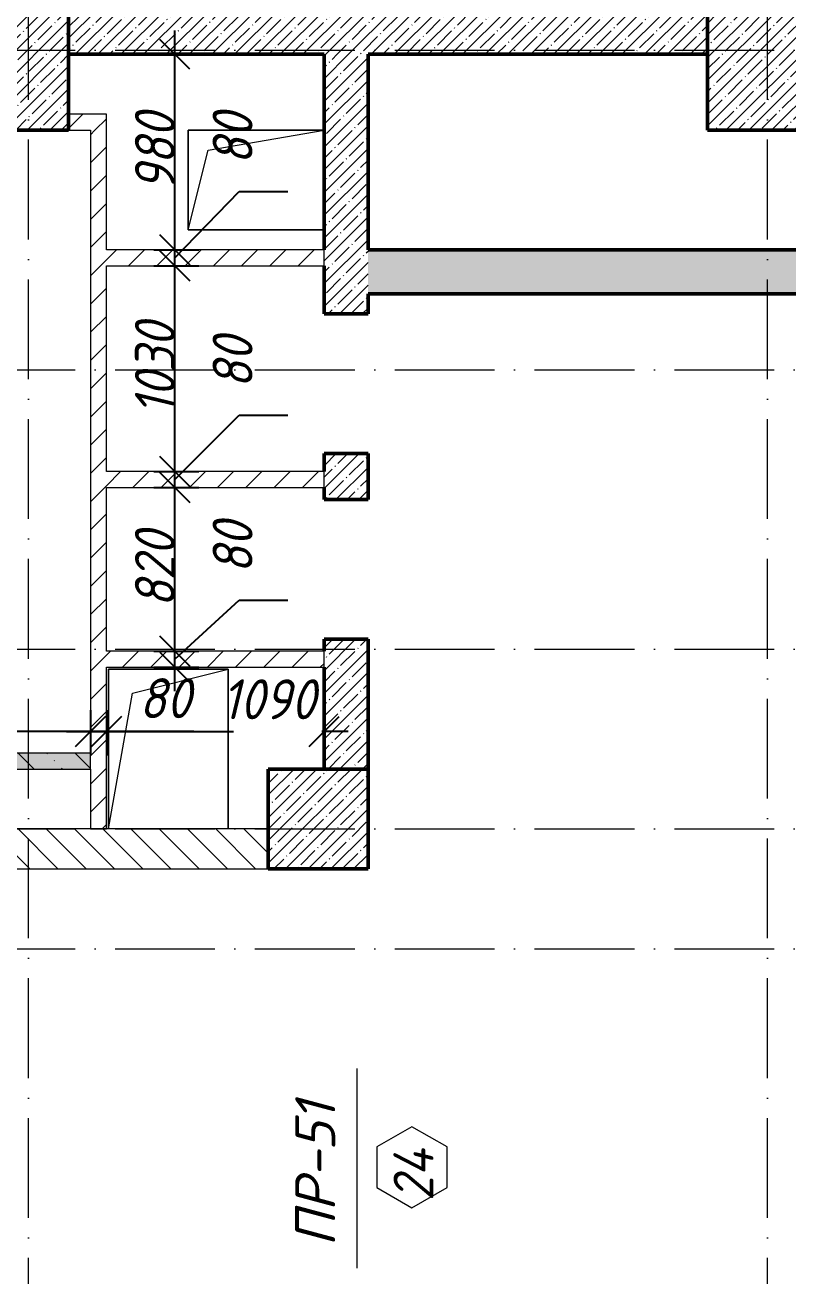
# Model space of a CAD drawing. Header units: millimetres. Extents: x -6064 to 178764, y -5836 to 29924.
# Drawn here: x 18492 to 22313, y 8861 to 15127 of the extents above; entities that cross this region are included whole.
import ezdxf

# ---------------------------------------------------------------- set-up
doc = ezdxf.new("R2010")
doc.units = ezdxf.units.MM
doc.linetypes.add('50_200_ШТРИХ_1Т_ш5_п1_п1_', pattern=[700, 500, -100, 0, -100])
doc.layers.add('A-ANNO-DIMS', color=7, linetype='Continuous')
for name, color, linetype, lineweight in [('A-DOOR-IDEN', 7, 'Continuous', 9), ('A-FLOR', 7, 'Continuous', 9), ('A-GENM', 7, 'Continuous', 9), ('A-GENM-IDEN', 7, 'Continuous', 9), ('A-WALL-3', 7, 'Continuous', 50), ('A-WALL-PATT-1', 7, 'Continuous', 5), ('S-COLS', 7, 'Continuous', 9), ('S-COLS-1', 7, 'Continuous', 5), ('S-COLS-2', 7, 'Continuous', 50), ('Оси-1', 7, '50_200_ШТРИХ_1Т_ш5_п1_п1_', 9)]:
    doc.layers.add(name, color=color, linetype=linetype, lineweight=lineweight)
for name, color, linetype, lineweight, true_color in [('A-WALL-6', 7, 'Continuous', 13, 0x008000), ('A-WALL-8', 7, 'Continuous', 5, 0x0070df), ('A-WALL-FNSH-2', 7, 'Continuous', 13, 0xce0000), ('A-WALL-FNSH-3', 7, 'Continuous', 13, 0x008000), ('A-WALL-FNSH-4', 7, 'Continuous', 13, 0x0070df), ('A-WALL-PATT-2', 7, 'Continuous', 5, 0xce0000), ('A-WALL-PATT-3', 7, 'Continuous', 5, 0x008000), ('A-WALL-PATT-4', 7, 'Continuous', 5, 0x0070df)]:
    doc.layers.add(name, color=color, linetype=linetype, lineweight=lineweight, true_color=true_color)
doc.styles.add('ISOCPEUR_I_2', font='isocpeui.ttf', dxfattribs={"width": 0.9, "height": 200})
doc.styles.add('ISOCPEUR_I_4', font='isocpeui.ttf', dxfattribs={"height": 200})
doc.dimstyles.new('ISO-2_0_0_9К_СРЕДНИЙ', dxfattribs={"dimscale": 304.8, "dimtxt": 199.196235, "dimasz": 0.492126, "dimexe": 0.393701, "dimexo": 0, "dimgap": 0, "dimtad": 1, "dimdec": 0, "dimzin": 0, "dimdsep": 46, "dimtxsty": 'ISOCPEUR_I_2', "dimblk1": 'OBLIQUE', "dimblk2": 'OBLIQUE', "dimsah": 1, "dimcen": 0.09, "dimdle": 0.393701, "dimazin": 0, "dimtfac": 1, "dimtdec": 4, "dimtix": 1, "dimtmove": 1, "dimatfit": 3, "dimfxl": 1, "dimtvp": 1, "dimtolj": 1, "dimtzin": 0, "dimarcsym": 2})
doc.dimstyles.new('ISO-2_0_0_9К_СРЕДНИЙ_1', dxfattribs={"dimscale": 304.8, "dimtxt": 199.196235, "dimasz": 0.492126, "dimexe": 0.393701, "dimexo": 0, "dimgap": 0, "dimtad": 1, "dimdec": 0, "dimzin": 0, "dimdsep": 46, "dimtxsty": 'ISOCPEUR_I_2', "dimblk1": 'OBLIQUE', "dimblk2": 'OBLIQUE', "dimsah": 1, "dimcen": 0.09, "dimdle": 0.393701, "dimazin": 0, "dimtfac": 1, "dimtdec": 4, "dimtix": 1, "dimtmove": 2, "dimatfit": 3, "dimfxl": 1, "dimtvp": 1, "dimtolj": 1, "dimtzin": 0, "dimarcsym": 2})
doc.dimstyles.new('ISO-2_0_0_9К_СРЕДНИЙ_2', dxfattribs={"dimscale": 304.8, "dimtxt": 199.196235, "dimasz": 0.492126, "dimexe": 0.393701, "dimexo": 0, "dimgap": 0, "dimtad": 1, "dimdec": 0, "dimzin": 0, "dimdsep": 46, "dimtxsty": 'ISOCPEUR_I_2', "dimblk1": 'OBLIQUE', "dimblk2": 'OBLIQUE', "dimsah": 1, "dimcen": 0.09, "dimdle": 0.393701, "dimazin": 0, "dimtfac": 1, "dimtdec": 4, "dimtix": 1, "dimtmove": 0, "dimatfit": 3, "dimfxl": 1, "dimtvp": 1, "dimtolj": 1, "dimtzin": 0, "dimarcsym": 2})
pattern_1 = [(45, (0, 0), (-70.71068, 70.71068), [])]
pattern_2 = [(45, (0, 0), (-57.02463, 57.02463), []), (45, (57.025, 0), (-57.02463, 57.02463), [100.806, -20.161, 3.353, -16.808])]

# ---------------------------------------------------------------- blocks, each defined once
blk = doc.blocks.new('Колонна_Несущая_Прямоугольное сечение - 600х600-V35-АР1_1_Кладочный план 2 этажа')
at = {"layer": 'S-COLS-1'}
h = blk.add_hatch(dxfattribs=at)
h.set_pattern_fill('FP_50', color=256, style=0, pattern_type=2)
h.set_pattern_definition([(45, (-22210, -14900), (-57.02463, 57.02463), []), (45, (-22152.975, -14900), (-57.02463, 57.02463), [100.806, -20.161, 3.353, -16.808])])
h.paths.add_polyline_path([(-300, -300), (300, -300), (300, 300), (-300, 300)], flags=0)
at = {"layer": 'S-COLS-2'}
for p, q in [((300, 300), (-300, 300)), ((-300, 300), (-300, -300)), ((300, -300), (300, 300)), ((-300, -300), (300, -300))]:
    blk.add_line(p, q, dxfattribs=at)
blk = doc.blocks.new('Колонна_Несущая_Прямоугольное сечение - 600х600-V40-АР1_1_Кладочный план 2 этажа')
at = {"layer": 'S-COLS-1'}
h = blk.add_hatch(dxfattribs=at)
h.set_pattern_fill('FP_56', color=256, style=0, pattern_type=2)
h.set_pattern_definition([(45, (-18410.26, -14900), (-57.02463, 57.02463), []), (45, (-18353.23, -14900), (-57.02463, 57.02463), [100.806, -20.161, 3.353, -16.808])])
h.paths.add_polyline_path([(-300, -300), (300, -300), (300, 300), (-300, 300)], flags=0)
at = {"layer": 'S-COLS-2'}
for p, q in [((300, 300), (-300, 300)), ((-300, 300), (-300, -300)), ((300, -300), (300, 300)), ((-300, -300), (300, -300))]:
    blk.add_line(p, q, dxfattribs=at)
blk = doc.blocks.new('AR_Отверстие прямоугольное _в плите_ - AR_Отверстие прямоугольное _в плите_-24507340-АР1_1_Кладочный план 2 этажа')
at = {"layer": 'A-GENM'}
for p, q in [((300, 400), (-300, 400)), ((-300, 400), (-300, -400)), ((-180, 280), (300, 400)), ((300, -400), (300, 400)), ((-300, -400), (-180, 280))]:
    blk.add_line(p, q, dxfattribs=at)
blk = doc.blocks.new('AR_Отверстие прямоугольное _в плите_ - AR_Отверстие прямоугольное _в плите_-24507827-АР1_1_Кладочный план 2 этажа')
at = {"layer": 'A-GENM'}
for p, q in [((340, 250), (-340, 250)), ((-340, 250), (-340, -250)), ((-240, 150), (340, 250)), ((-340, -250), (-240, 150)), ((-340, -250), (340, -250))]:
    blk.add_line(p, q, dxfattribs=at)
blk = doc.blocks.new('_Oblique')
at = {"color": 0, "linetype": 'ByBlock', "lineweight": -2}
blk.add_line((-0.5, -0.5), (0.5, 0.5), dxfattribs=at)
blk = doc.blocks.new('DIMBLOCK419-АР1_1_Кладочный план 2 этажа')
at = {"layer": 'A-ANNO-DIMS', "color": 0, "lineweight": -2, "transparency": 16777216}
for p, q in [((19242.8, 11950), (19565, 12245.8)), ((19565, 12245.8), (19808.8, 12245.8)), ((19242.8, 11790), (19242.8, 12110)), ((19136.7, 11990), (19362.8, 11990)), ((19136.7, 11910), (19362.8, 11910))]:
    blk.add_line(p, q, dxfattribs=at)
at = {"layer": 'Defpoints', "color": 0, "transparency": 16777216}
for p in [(19136.7, 11990), (19242.8, 11990), (19136.7, 11910)]:
    blk.add_point(p, dxfattribs=at)
at = {"layer": 'A-ANNO-DIMS', "color": 0, "lineweight": -2, "transparency": 16777216, "xscale": 150, "yscale": 150, "zscale": 150}
for p, rotation in [((19242.8, 11990), 90), ((19242.8, 11910), 270)]:
    blk.add_blockref('_Oblique', p, dxfattribs=dict(at, rotation=rotation))
at = {"layer": 'A-ANNO-DIMS', "color": 0, "transparency": 16777216, "insert": (19431.7, 12379.1), "char_height": 200, "width": 303.391, "attachment_point": 1, "rotation": 90, "line_spacing_factor": 1.149209, "style": 'ISOCPEUR_I_2'}
blk.add_mtext('\\A1;80', dxfattribs=at)
blk = doc.blocks.new('DIMBLOCK420-АР1_1_Кладочный план 2 этажа')
at = {"layer": 'A-ANNO-DIMS', "color": 0, "lineweight": -2, "transparency": 16777216}
for p, q in [((19242.8, 11870), (19242.8, 12930)), ((19136.7, 12810), (19362.8, 12810)), ((19136.7, 11990), (19362.8, 11990))]:
    blk.add_line(p, q, dxfattribs=at)
at = {"layer": 'Defpoints', "color": 0, "transparency": 16777216}
for p in [(19136.7, 12810), (19242.8, 12810), (19136.7, 11990)]:
    blk.add_point(p, dxfattribs=at)
at = {"layer": 'A-ANNO-DIMS', "color": 0, "lineweight": -2, "transparency": 16777216, "xscale": 150, "yscale": 150, "zscale": 150}
for p, rotation in [((19242.8, 12810), 90), ((19242.8, 11990), 270)]:
    blk.add_blockref('_Oblique', p, dxfattribs=dict(at, rotation=rotation))
at = {"layer": 'A-ANNO-DIMS', "color": 0, "transparency": 16777216, "insert": (19142.8, 12400), "char_height": 200, "width": 455.087, "attachment_point": 5, "rotation": 90, "style": 'ISOCPEUR_I_2'}
blk.add_mtext('\\A1;820', dxfattribs=at)
blk = doc.blocks.new('DIMBLOCK421-АР1_1_Кладочный план 2 этажа')
at = {"layer": 'A-ANNO-DIMS', "color": 0, "lineweight": -2, "transparency": 16777216}
for p, q in [((19242.8, 12850), (19565, 13173.1)), ((19565, 13173.1), (19808.8, 13173.1)), ((19242.8, 12690), (19242.8, 13010)), ((19136.7, 12890), (19362.8, 12890)), ((19136.7, 12810), (19362.8, 12810))]:
    blk.add_line(p, q, dxfattribs=at)
at = {"layer": 'Defpoints', "color": 0, "transparency": 16777216}
for p in [(19136.7, 12890), (19242.8, 12890), (19136.7, 12810)]:
    blk.add_point(p, dxfattribs=at)
at = {"layer": 'A-ANNO-DIMS', "color": 0, "lineweight": -2, "transparency": 16777216, "xscale": 150, "yscale": 150, "zscale": 150}
for p, rotation in [((19242.8, 12890), 90), ((19242.8, 12810), 270)]:
    blk.add_blockref('_Oblique', p, dxfattribs=dict(at, rotation=rotation))
at = {"layer": 'A-ANNO-DIMS', "color": 0, "transparency": 16777216, "insert": (19431.7, 13306.4), "char_height": 200, "width": 303.391, "attachment_point": 1, "rotation": 90, "line_spacing_factor": 1.149209, "style": 'ISOCPEUR_I_2'}
blk.add_mtext('\\A1;80', dxfattribs=at)
blk = doc.blocks.new('DIMBLOCK422-АР1_1_Кладочный план 2 этажа')
at = {"layer": 'A-ANNO-DIMS', "color": 0, "lineweight": -2, "transparency": 16777216}
for p, q in [((19242.8, 12770), (19242.8, 14040)), ((19136.7, 13920), (19362.8, 13920)), ((19136.7, 12890), (19362.8, 12890))]:
    blk.add_line(p, q, dxfattribs=at)
at = {"layer": 'Defpoints', "color": 0, "transparency": 16777216}
for p in [(19136.7, 13920), (19242.8, 13920), (19136.7, 12890)]:
    blk.add_point(p, dxfattribs=at)
at = {"layer": 'A-ANNO-DIMS', "color": 0, "lineweight": -2, "transparency": 16777216, "xscale": 150, "yscale": 150, "zscale": 150}
for p, rotation in [((19242.8, 13920), 90), ((19242.8, 12890), 270)]:
    blk.add_blockref('_Oblique', p, dxfattribs=dict(at, rotation=rotation))
at = {"layer": 'A-ANNO-DIMS', "color": 0, "transparency": 16777216, "insert": (19142.8, 13405), "char_height": 200, "width": 560.814, "attachment_point": 5, "rotation": 90, "style": 'ISOCPEUR_I_2'}
blk.add_mtext('\\A1;1030', dxfattribs=at)
blk = doc.blocks.new('DIMBLOCK423-АР1_1_Кладочный план 2 этажа')
at = {"layer": 'A-ANNO-DIMS', "color": 0, "lineweight": -2, "transparency": 16777216}
for p, q in [((19242.8, 13960), (19565, 14293.5)), ((19565, 14293.5), (19808.8, 14293.5)), ((19242.8, 13800), (19242.8, 14120)), ((19136.7, 14000), (19362.8, 14000)), ((19136.7, 13920), (19362.8, 13920))]:
    blk.add_line(p, q, dxfattribs=at)
at = {"layer": 'Defpoints', "color": 0, "transparency": 16777216}
for p in [(19136.7, 14000), (19242.8, 14000), (19136.7, 13920)]:
    blk.add_point(p, dxfattribs=at)
at = {"layer": 'A-ANNO-DIMS', "color": 0, "lineweight": -2, "transparency": 16777216, "xscale": 150, "yscale": 150, "zscale": 150}
for p, rotation in [((19242.8, 14000), 90), ((19242.8, 13920), 270)]:
    blk.add_blockref('_Oblique', p, dxfattribs=dict(at, rotation=rotation))
at = {"layer": 'A-ANNO-DIMS', "color": 0, "transparency": 16777216, "insert": (19431.7, 14426.8), "char_height": 200, "width": 303.391, "attachment_point": 1, "rotation": 90, "line_spacing_factor": 1.149209, "style": 'ISOCPEUR_I_2'}
blk.add_mtext('\\A1;80', dxfattribs=at)
blk = doc.blocks.new('DIMBLOCK424-АР1_1_Кладочный план 2 этажа')
at = {"layer": 'A-ANNO-DIMS', "color": 0, "lineweight": -2, "transparency": 16777216}
for p, q in [((19242.8, 13880), (19242.8, 15100)), ((19136.7, 14980), (19362.8, 14980)), ((19136.7, 14000), (19362.8, 14000))]:
    blk.add_line(p, q, dxfattribs=at)
at = {"layer": 'Defpoints', "color": 0, "transparency": 16777216}
for p in [(19136.7, 14980), (19242.8, 14980), (19136.7, 14000)]:
    blk.add_point(p, dxfattribs=at)
at = {"layer": 'A-ANNO-DIMS', "color": 0, "lineweight": -2, "transparency": 16777216, "xscale": 150, "yscale": 150, "zscale": 150}
for p, rotation in [((19242.8, 14980), 90), ((19242.8, 14000), 270)]:
    blk.add_blockref('_Oblique', p, dxfattribs=dict(at, rotation=rotation))
at = {"layer": 'A-ANNO-DIMS', "color": 0, "transparency": 16777216, "insert": (19142.8, 14490), "char_height": 200, "width": 455.087, "attachment_point": 5, "rotation": 90, "style": 'ISOCPEUR_I_2'}
blk.add_mtext('\\A1;980', dxfattribs=at)
blk = doc.blocks.new('DIMBLOCK438-АР1_1_Кладочный план 2 этажа')
at = {"layer": 'A-ANNO-DIMS', "color": 0, "lineweight": -2, "transparency": 16777216}
for p, q in [((17090, 11483), (17090, 11708)), ((18820, 11694.1), (18820, 11468)), ((16970, 11588), (17549.8, 11588)), ((18940, 11588), (17992, 11588))]:
    blk.add_line(p, q, dxfattribs=at)
at = {"layer": 'Defpoints', "color": 0, "transparency": 16777216}
for p in [(18820, 11694.1), (18820, 11588), (17090, 11483)]:
    blk.add_point(p, dxfattribs=at)
at = {"layer": 'A-ANNO-DIMS', "color": 0, "lineweight": -2, "transparency": 16777216, "xscale": 150, "yscale": 150, "zscale": 150, "rotation": 180}
blk.add_blockref('_Oblique', (17090, 11588), dxfattribs=at)
at = {"layer": 'A-ANNO-DIMS', "color": 0, "lineweight": -2, "transparency": 16777216, "xscale": 150, "yscale": 150, "zscale": 150}
blk.add_blockref('_Oblique', (18820, 11588), dxfattribs=at)
at = {"layer": 'A-ANNO-DIMS', "color": 0, "transparency": 16777216, "insert": (17490.5, 11849.3), "char_height": 200, "width": 560.814, "attachment_point": 1, "line_spacing_factor": 1.149209, "style": 'ISOCPEUR_I_2'}
blk.add_mtext('\\A1;1730', dxfattribs=at)
blk = doc.blocks.new('DIMBLOCK439-АР1_1_Кладочный план 2 этажа')
at = {"layer": 'A-ANNO-DIMS', "color": 0, "lineweight": -2, "transparency": 16777216}
for p, q in [((18820, 11694.1), (18820, 11468)), ((18900, 11694.1), (18900, 11468)), ((18700, 11588), (19020, 11588)), ((19337, 11588), (18900, 11588))]:
    blk.add_line(p, q, dxfattribs=at)
at = {"layer": 'Defpoints', "color": 0, "transparency": 16777216}
for p in [(18820, 11694.1), (18900, 11694.1), (18900, 11588)]:
    blk.add_point(p, dxfattribs=at)
at = {"layer": 'A-ANNO-DIMS', "color": 0, "lineweight": -2, "transparency": 16777216, "xscale": 150, "yscale": 150, "zscale": 150, "rotation": 180}
blk.add_blockref('_Oblique', (18820, 11588), dxfattribs=at)
at = {"layer": 'A-ANNO-DIMS', "color": 0, "lineweight": -2, "transparency": 16777216, "xscale": 150, "yscale": 150, "zscale": 150}
blk.add_blockref('_Oblique', (18900, 11588), dxfattribs=at)
at = {"layer": 'A-ANNO-DIMS', "color": 0, "transparency": 16777216, "insert": (19063.4, 11854.7), "char_height": 200, "width": 303.391, "attachment_point": 1, "line_spacing_factor": 1.149209, "style": 'ISOCPEUR_I_2'}
blk.add_mtext('\\A1;80', dxfattribs=at)
blk = doc.blocks.new('DIMBLOCK440-АР1_1_Кладочный план 2 этажа')
at = {"layer": 'A-ANNO-DIMS', "color": 0, "lineweight": -2, "transparency": 16777216}
for p, q in [((18900, 11694.1), (18900, 11468)), ((19990, 11694.1), (19990, 11468)), ((18780, 11588), (19536.9, 11588)), ((20110, 11588), (19979.1, 11588))]:
    blk.add_line(p, q, dxfattribs=at)
at = {"layer": 'Defpoints', "color": 0, "transparency": 16777216}
for p in [(18900, 11694.1), (19990, 11694.1), (19990, 11588)]:
    blk.add_point(p, dxfattribs=at)
at = {"layer": 'A-ANNO-DIMS', "color": 0, "lineweight": -2, "transparency": 16777216, "xscale": 150, "yscale": 150, "zscale": 150, "rotation": 180}
blk.add_blockref('_Oblique', (18900, 11588), dxfattribs=at)
at = {"layer": 'A-ANNO-DIMS', "color": 0, "lineweight": -2, "transparency": 16777216, "xscale": 150, "yscale": 150, "zscale": 150}
blk.add_blockref('_Oblique', (19990, 11588), dxfattribs=at)
at = {"layer": 'A-ANNO-DIMS', "color": 0, "transparency": 16777216, "insert": (19477.6, 11849.3), "char_height": 200, "width": 560.814, "attachment_point": 1, "line_spacing_factor": 1.149209, "style": 'ISOCPEUR_I_2'}
blk.add_mtext('\\A1;1090', dxfattribs=at)
blk = doc.blocks.new('AAR_СКБ_Марка_Двери_Перемычка и проем - Марка перемычки и проема-25306769-АР1_1_Кладочный план 2 этажа')
at = {"layer": 'A-DOOR-IDEN'}
for p, q in [((-5, 0), (5, 0)), ((-0.968, -0.984), (-1.986, -2.747)), ((1.067, -0.984), (-0.968, -0.984)), ((2.085, -2.747), (1.067, -0.984)), ((-1.986, -2.747), (-0.968, -4.509)), ((1.067, -4.509), (2.085, -2.747)), ((-0.968, -4.509), (1.067, -4.509))]:
    blk.add_line(p, q, dxfattribs=at)

msp = doc.modelspace()

# ---------------------------------------------------------------- hatches: boundary and pattern name
at = {"layer": 'A-WALL-PATT-1'}
h = msp.add_hatch(dxfattribs=at)
h.set_pattern_fill('FP_7', color=256, style=0, pattern_type=2)
h.set_pattern_definition(pattern_2)
h.paths.add_polyline_path([(21910, 14980), (21910, 15200), (18710.3, 15200), (18710.3, 14980), (20210, 14980)], flags=0)
h = msp.add_hatch(dxfattribs=at)
h.set_pattern_fill('FP_7', color=256, style=0, pattern_type=2)
h.set_pattern_definition(pattern_2)
h.paths.add_polyline_path([(20210, 11400), (20210, 12050), (19990, 12050), (19990, 11400)], flags=0)
h.paths.add_polyline_path([(19990, 12750), (20210, 12750), (20210, 12980), (19990, 12980), (19990, 12810)], flags=0)
h.paths.add_polyline_path([(20210, 13680), (20210, 14980), (19990, 14980), (19990, 13680)], flags=0)
h = msp.add_hatch(dxfattribs=at)
h.set_pattern_fill('FP_7', color=256, style=0, pattern_type=2)
h.set_pattern_definition(pattern_2)
h.paths.add_polyline_path([(29013.4, 13780), (30790, 13780), (30790, 14000), (20210, 14000), (20210, 13780), (25948.9, 13780)], flags=0)
at = {"layer": 'A-WALL-PATT-2'}
h = msp.add_hatch(dxfattribs=at)
h.set_pattern_fill('FP_22', color=256, style=0, pattern_type=2)
h.set_pattern_definition([(135, (0, 0), (-70.7107, -70.7107), [])])
h.paths.add_polyline_path([(18287.6, 10900), (19710, 10900), (19710, 11100), (16910, 11100), (16910, 10900), (16979, 10900)], flags=0)
h.paths.add_polyline_path([(15499, 10900), (15960, 10900), (15960, 11100), (15430, 11100), (15430, 10900)], flags=0)
h.paths.add_polyline_path([(14210, 10900), (14480, 10900), (14480, 11100), (14210, 11100)], flags=0)
at = {"layer": 'A-WALL-PATT-3'}
h = msp.add_hatch(dxfattribs=at)
h.set_pattern_fill('FP_24', color=256, style=0, pattern_type=2)
h.set_pattern_definition(pattern_1)
h.paths.add_polyline_path([(18900, 14600), (18900, 14680), (18710.3, 14680), (18710.3, 14600), (18820, 14600)], flags=0)
h = msp.add_hatch(dxfattribs=at)
h.set_pattern_fill('FP_24', color=256, style=0, pattern_type=2)
h.set_pattern_definition(pattern_1)
h.paths.add_polyline_path([(18900, 11100), (18900, 14600), (18820, 14600), (18820, 11100)], flags=0)
h = msp.add_hatch(dxfattribs=at)
h.set_pattern_fill('FP_24', color=256, style=0, pattern_type=2)
h.set_pattern_definition(pattern_1)
h.paths.add_polyline_path([(18900, 13920), (19990, 13920), (19990, 14000), (18900, 14000)], flags=0)
h = msp.add_hatch(dxfattribs=at)
h.set_pattern_fill('FP_24', color=256, style=0, pattern_type=2)
h.set_pattern_definition(pattern_1)
h.paths.add_polyline_path([(18900, 12810), (19990, 12810), (19990, 12890), (18900, 12890)], flags=0)
h = msp.add_hatch(dxfattribs=at)
h.set_pattern_fill('FP_24', color=256, style=0, pattern_type=2)
h.set_pattern_definition(pattern_1)
h.paths.add_polyline_path([(18900, 11910), (19990, 11910), (19990, 11990), (18900, 11990)], flags=0)
at = {"layer": 'A-WALL-PATT-4'}
h = msp.add_hatch(dxfattribs=at)
h.set_pattern_fill('FP_25', color=256, style=0, pattern_type=2)
h.set_pattern_definition([(50, (0, 0), (72.87376, -6.37607), [7.62, -83.82]), (355, (0, 0), (-14.097, 76.42244), [6.096, -67.056]), (100.451, (6.07, -0.53), (58.77696, 70.04687), [6.476, -71.236]), (46.184, (0, 20.32), (108.43142, -16.81745), [11.43, -125.73]), (96.636, (9.04, 18.92), (94.961, 98.9709), [9.714, -106.854]), (351.184, (0, 20.32), (94.96227, 98.9702), [9.144, -100.584]), (21, (10.16, 15.24), (60.64565, -40.90654), [7.62, -83.82]), (326, (10.16, 15.24), (24.72083, 73.67493), [6.096, -67.056]), (71.451, (15.214, 11.83), (85.36689, 32.76874), [6.476, -71.236]), (37.5, (0, 0), (1.235525, 33.822432), [3.353, -62.89, 3.353, -64.719, -67.31]), (37.5, (0, 0), (1.235525, 33.822432), [-134.315, 3.353, -63.957]), (7.5, (0, 0), (26.728146, 40.07255), [3.353, -35.458, 3.353, -61.366, -25.654]), (7.5, (0, 0), (26.728146, 40.07255), [-103.53, 3.353, -22.301]), (327.5, (-22.657, 0), (54.236318, -2.292117), [3.353, -22.047, 3.353, -75.895, -105.156]), (327.5, (-22.657, 0), (54.236318, -2.292117), [-104.648, 3.353, -101.803]), (317.5, (-32.817, 0), (59.25158, 10.17014), [3.353, -29.667, 3.353, -49.276, -74.676]), (317.5, (-32.817, 0), (59.25158, 10.17014), [-85.649, 3.353, -71.323])])
h.paths.add_polyline_path([(17090, 11400), (18820, 11400), (18820, 11480), (17090, 11480)], flags=0)
h = msp.add_hatch(dxfattribs=at)
h.set_pattern_fill('FP_26', color=256, style=0, pattern_type=2)
h.set_pattern_definition([(135, (0, 0), (-142.5612, -142.5612), []), (135, (142.56, 0), (-142.5612, -142.5612), [252.016, -50.403, 3.353, -47.05])])
h.paths.add_polyline_path([(17090, 11400), (18820, 11400), (18820, 11480), (17090, 11480)], flags=0)
at = {"layer": 'S-COLS-1'}
h = msp.add_hatch(dxfattribs=at)
h.set_pattern_fill('FP_7', color=256, style=0, pattern_type=2)
h.set_pattern_definition(pattern_2)
h.paths.add_polyline_path([(19819.8, 10900), (20210, 10900), (20210, 11400), (19710, 11400), (19710, 10900)], flags=0)

# ---------------------------------------------------------------- linework, layer by layer
at = {"layer": 'A-FLOR'}
for p, q in [((19310, 14600), (19990, 14600)), ((19310, 14100), (19310, 14600)), ((19990, 14100), (19310, 14100)), ((18910, 11900), (19510, 11900)), ((18910, 11100), (18910, 11900)), ((19510, 11900), (19510, 11100))]:
    msp.add_line(p, q, dxfattribs=at)
at = {"layer": 'A-WALL-3'}
for p, q in [((18710.3, 14980), (19990, 14980)), ((19990, 14980), (19990, 14000)), ((20210, 14000), (20210, 14980)), ((20210, 14980), (21910, 14980)), ((30790, 14000), (20210, 14000)), ((19990, 13920), (19990, 13680)), ((20210, 13680), (20210, 13780)), ((20210, 13780), (31010, 13780)), ((19990, 13680), (20210, 13680)), ((19990, 12980), (19990, 12890)), ((20210, 12980), (19990, 12980)), ((20210, 12750), (20210, 12980)), ((19990, 12810), (19990, 12750)), ((19990, 12750), (20210, 12750)), ((19990, 12050), (19990, 11990)), ((20210, 12050), (19990, 12050)), ((20210, 11400), (20210, 12050)), ((19990, 11910), (19990, 11400)), ((19990, 11400), (20210, 11400))]:
    msp.add_line(p, q, dxfattribs=at)
at = {"layer": 'A-WALL-6'}
for p, q in [((19990, 13920), (19990, 14000)), ((19990, 12810), (19990, 12890)), ((19990, 11910), (19990, 11990))]:
    msp.add_line(p, q, dxfattribs=at)
at = {"layer": 'A-WALL-8'}
msp.add_line((18820, 11400), (18820, 11480), dxfattribs=at)
at = {"layer": 'A-WALL-FNSH-2'}
for p, q in [((19710, 11100), (16979, 11100)), ((19710, 10900), (19710, 11100)), ((16979, 10900), (19710, 10900))]:
    msp.add_line(p, q, dxfattribs=at)
at = {"layer": 'A-WALL-FNSH-3'}
for p, q in [((18900, 14680), (18710.3, 14680)), ((18900, 14000), (18900, 14680)), ((18710.3, 14600), (18820, 14600)), ((18820, 14600), (18820, 11480)), ((19990, 14000), (18900, 14000)), ((18900, 12890), (18900, 13920)), ((18900, 13920), (19990, 13920)), ((19990, 12890), (18900, 12890)), ((18900, 11990), (18900, 12810)), ((18900, 12810), (19990, 12810)), ((19990, 11990), (18900, 11990)), ((18900, 11100), (18900, 11910)), ((18900, 11910), (19990, 11910)), ((18820, 11400), (18820, 11100)), ((18820, 11100), (18900, 11100))]:
    msp.add_line(p, q, dxfattribs=at)
at = {"layer": 'A-WALL-FNSH-4'}
for p, q in [((18820, 11480), (17010, 11480)), ((17090, 11400), (18820, 11400))]:
    msp.add_line(p, q, dxfattribs=at)
at = {"layer": 'S-COLS-2'}
for p, q in [((20210, 11400), (19710, 11400)), ((19710, 11400), (19710, 10900)), ((20210, 10900), (20210, 11400)), ((19710, 10900), (20210, 10900))]:
    msp.add_line(p, q, dxfattribs=at)
at = {"layer": 'Оси-1'}
for p, q in [((18510, -4150), (18510, 28636.9)), ((22210, -4150), (22210, 28636.9)), ((-4160, 15000), (125951.6, 15000)), ((-4160, 13400), (125951.6, 13400)), ((-4160, 12000), (125951.6, 12000)), ((-4160, 11100), (125951.6, 11100)), ((-4160, 10500), (125951.6, 10500))]:
    msp.add_line(p, q, dxfattribs=at)

# ---------------------------------------------------------------- block references
at = {"layer": 'A-DOOR-IDEN', "xscale": 99.99999999999993, "yscale": 99.99999999999993, "zscale": 99.99999999999993, "rotation": 90.00000000000001}
msp.add_blockref('AAR_СКБ_Марка_Двери_Перемычка и проем - Марка перемычки и проема-25306769-АР1_1_Кладочный план 2 этажа', (20155, 9400), dxfattribs=at)
at = {"layer": 'A-GENM'}
for name, p in [('AR_Отверстие прямоугольное _в плите_ - AR_Отверстие прямоугольное _в плите_-24507827-АР1_1_Кладочный план 2 этажа', (19650, 14350)), ('AR_Отверстие прямоугольное _в плите_ - AR_Отверстие прямоугольное _в плите_-24507340-АР1_1_Кладочный план 2 этажа', (19210, 11500))]:
    msp.add_blockref(name, p, dxfattribs=at)
at = {"layer": 'S-COLS'}
for name, p in [('Колонна_Несущая_Прямоугольное сечение - 600х600-V40-АР1_1_Кладочный план 2 этажа', (18410.3, 14900)), ('Колонна_Несущая_Прямоугольное сечение - 600х600-V35-АР1_1_Кладочный план 2 этажа', (22210, 14900))]:
    msp.add_blockref(name, p, dxfattribs=at)

# ---------------------------------------------------------------- texts
at = {"layer": 'A-DOOR-IDEN', "insert": (20337.6, 9236.4), "char_height": 200, "width": 346.329, "attachment_point": 1, "rotation": 90, "style": 'ISOCPEUR_I_2'}
msp.add_mtext('24', dxfattribs=at)
at = {"layer": 'A-GENM-IDEN', "char_height": 200, "attachment_point": 1, "rotation": 90, "style": 'ISOCPEUR_I_4'}
for s, insert, width in [('-51', (19845.7, 9351.2), 481.012), ('ПР', (19845.7, 9007.2), 416.877)]:
    msp.add_mtext(s, dxfattribs=dict(at, insert=insert, width=width))

# ---------------------------------------------------------------- dimensions: what is measured, and where the dimension line sits
at = {"layer": 'A-ANNO-DIMS'}
for base, p1, p2, override, picture, middle in [((19242.8, 14980), (19136.7, 14000), (19136.7, 14980), {"dimpost": '<>', "dimfxl": 980.000006}, 'DIMBLOCK424-АР1_1_Кладочный план 2 этажа', (19142.8, 14490)), ((19242.8, 13920), (19136.7, 12890), (19136.7, 13920), {"dimpost": '<>', "dimfxl": 1030}, 'DIMBLOCK422-АР1_1_Кладочный план 2 этажа', (19142.8, 13405)), ((19242.8, 12810), (19136.7, 11990), (19136.7, 12810), {"dimpost": '<>', "dimfxl": 820}, 'DIMBLOCK420-АР1_1_Кладочный план 2 этажа', (19142.8, 12400))]:
    dim = msp.add_linear_dim(base=base, p1=p1, p2=p2, angle=90, dimstyle='ISO-2_0_0_9К_СРЕДНИЙ_2', override=override, dxfattribs=at)
    dim.commit()
    dim.dimension.update_dxf_attribs({"geometry": picture, "text_midpoint": middle})
for base, p1, p2, picture, middle in [((19242.8, 14000), (19136.7, 13920), (19136.7, 14000), 'DIMBLOCK423-АР1_1_Кладочный план 2 этажа', (19565, 14293.5)), ((19242.8, 12890), (19136.7, 12810), (19136.7, 12890), 'DIMBLOCK421-АР1_1_Кладочный план 2 этажа', (19565, 13173.1)), ((19242.8, 11990), (19136.7, 11910), (19136.7, 11990), 'DIMBLOCK419-АР1_1_Кладочный план 2 этажа', (19565, 12245.8))]:
    dim = msp.add_linear_dim(base=base, p1=p1, p2=p2, angle=90, dimstyle='ISO-2_0_0_9К_СРЕДНИЙ', override={"dimpost": '<>', "dimfxl": 80}, dxfattribs=at)
    dim.commit()
    dim.dimension.update_dxf_attribs({"geometry": picture, "text_midpoint": middle, "dimtype": 160, "text_rotation": 90})
for base, p1, p2, dimstyle, override, picture, middle in [((18820, 11588), (17090, 11483), (18820, 11694.1), 'ISO-2_0_0_9К_СРЕДНИЙ_1', {"dimpost": '<>', "dimfxl": 1742.822727}, 'DIMBLOCK438-АР1_1_Кладочный план 2 этажа', (17770.9, 11716)), ((18900, 11588), (18820, 11694.1), (18900, 11694.1), 'ISO-2_0_0_9К_СРЕДНИЙ', {"dimpost": '<>', "dimfxl": 80}, 'DIMBLOCK439-АР1_1_Кладочный план 2 этажа', (19215.1, 11380.4)), ((19990, 11588), (18900, 11694.1), (19990, 11694.1), 'ISO-2_0_0_9К_СРЕДНИЙ_1', {"dimpost": '<>', "dimfxl": 1089.999982}, 'DIMBLOCK440-АР1_1_Кладочный план 2 этажа', (19758, 11716))]:
    dim = msp.add_linear_dim(base=base, p1=p1, p2=p2, dimstyle=dimstyle, override=override, dxfattribs=at)
    dim.commit()
    dim.dimension.update_dxf_attribs({"geometry": picture, "text_midpoint": middle, "dimtype": 160})

doc.saveas('drawing.dxf')
